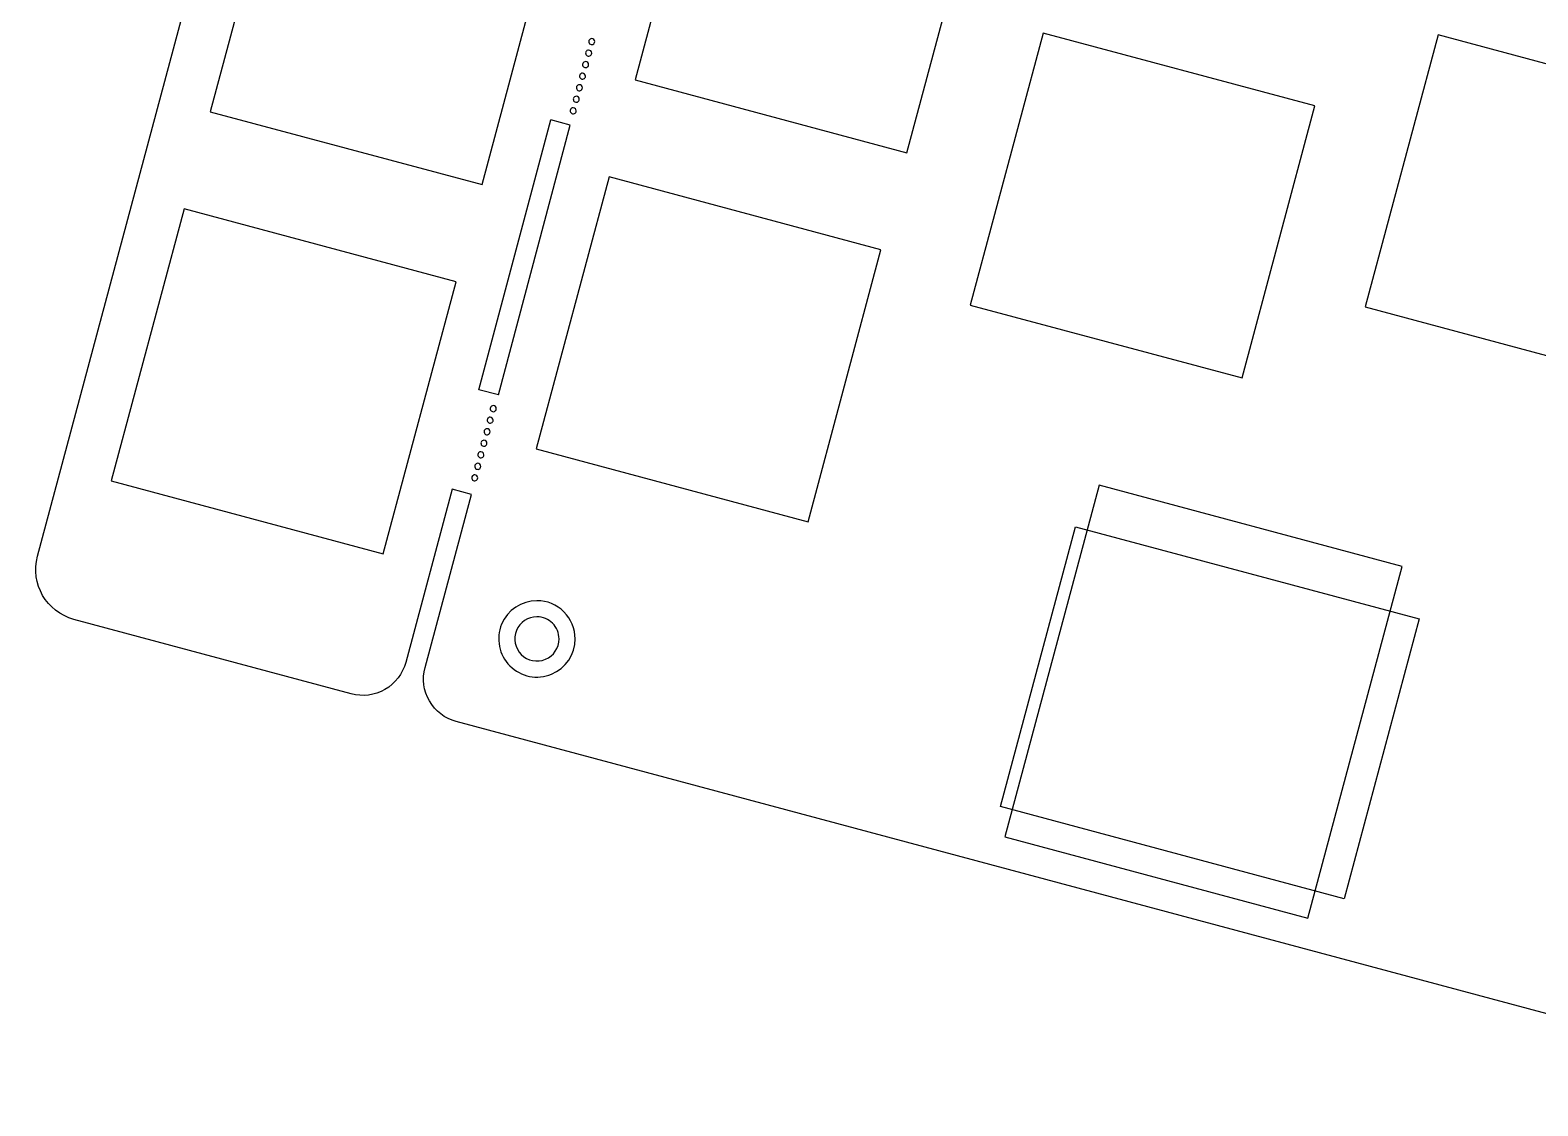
# Model space of a CAD drawing. Extents: x 0 to 291, y -112 to -1.
# Drawn here: x 0.1 to 75.1, y -93.2 to -39.7 of the extents above; entities that cross this region are included whole.
import ezdxf

# ---------------------------------------------------------------- set-up
doc = ezdxf.new("R2010")
doc.units = 0
doc.layers.get('0').update_dxf_attribs({"linetype": 'CONTINUOUS'})

msp = doc.modelspace()

# ---------------------------------------------------------------- linework, layer by layer
at = {"color": 7}
for points in [[(0.490885, -65.839981), (15.128317, -11.227587)], [(22.443291, -57.558216), (26.019513, -44.148251)], [(26.979627, -44.40551), (26.019513, -44.148251)], [(23.424535, -57.821142), (26.979626, -44.405516)], [(23.424535, -57.821142), (22.443291, -57.558216)], [(21.111124, -62.504886), (18.803522, -71.116709)], [(19.763428, -71.371386), (22.071248, -62.763965)], [(22.071078, -62.761694), (21.111707, -62.504636)], [(16.093675, -72.680124), (2.299484, -68.97502)], [(92.652642, -93.162538), (21.312561, -74.05473)]]:
    msp.add_lwpolyline(points, dxfattribs=at)
for points in [[(47.356502, -32.253938), (33.833565, -28.630477), (30.210104, -42.153414), (43.733041, -45.776875)], [(26.226289, -33.839032), (12.703352, -30.215571), (9.079892, -43.738508), (22.602829, -47.361969)], [(28.05668, -40.100938)], [(28.05668, -40.100938)], [(28.05668, -40.100938)], [(28.05668, -40.100938)], [(28.05668, -40.100938)], [(64.026735, -43.450003), (50.503798, -39.826542), (46.880338, -53.349479), (60.403275, -56.97294)], [(83.67338, -43.537928), (70.150443, -39.914467), (66.526982, -53.437404), (80.049919, -57.060865)], [(27.903007, -40.674455)], [(27.903007, -40.674455)], [(27.903007, -40.674455)], [(27.903007, -40.674455)], [(27.903007, -40.674455)], [(27.59566, -41.82149)], [(27.59566, -41.82149)], [(27.59566, -41.82149)], [(27.59566, -41.82149)], [(27.59566, -41.82149)], [(27.749334, -41.247973)], [(27.749334, -41.247973)], [(27.749334, -41.247973)], [(27.749334, -41.247973)], [(27.749334, -41.247973)], [(27.441986, -42.395007)], [(27.441986, -42.395007)], [(27.441986, -42.395007)], [(27.441986, -42.395007)], [(27.441986, -42.395007)], [(27.288313, -42.968525)], [(27.288313, -42.968525)], [(27.288313, -42.968525)], [(27.288313, -42.968525)], [(27.288313, -42.968525)], [(27.13464, -43.542042)], [(27.13464, -43.542042)], [(27.13464, -43.542042)], [(27.13464, -43.542042)], [(27.13464, -43.542042)], [(42.438946, -50.606496), (28.916009, -46.983036), (25.292548, -60.505973), (38.815485, -64.129433)], [(21.308743, -52.191591), (7.785806, -48.568131), (4.162346, -62.091068), (17.685283, -65.714528)], [(23.156689, -58.350905)], [(23.156689, -58.350906)], [(23.156689, -58.350906)], [(23.156689, -58.350906)], [(23.156689, -58.350906)], [(23.003016, -58.924422)], [(23.003016, -58.924423)], [(23.003016, -58.924423)], [(23.003016, -58.924423)], [(23.003016, -58.924423)], [(22.849342, -59.49794)], [(22.849342, -59.497941)], [(22.849342, -59.497941)], [(22.849342, -59.497941)], [(22.849342, -59.497941)], [(22.541995, -60.644974)], [(22.541995, -60.644975)], [(22.541995, -60.644975)], [(22.541995, -60.644975)], [(22.541995, -60.644975)], [(22.695669, -60.071457)], [(22.695669, -60.071458)], [(22.695669, -60.071458)], [(22.695669, -60.071458)], [(22.695669, -60.071458)], [(22.388321, -61.218492)], [(22.388321, -61.218493)], [(22.388321, -61.218493)], [(22.388321, -61.218493)], [(22.388321, -61.218493)], [(22.234649, -61.792009)], [(22.234649, -61.79201)], [(22.234649, -61.79201)], [(22.234649, -61.79201)], [(22.234649, -61.79201)], [(48.605722, -79.79313), (63.674138, -83.8307), (68.358755, -66.347474), (53.290338, -62.309904)], [(65.485368, -82.866637), (48.388511, -78.285548), (52.115499, -64.376241), (69.212355, -68.95733)], [(25.329762, -68.047212)], [(25.329762, -68.847211)]]:
    msp.add_lwpolyline(points, close=True, dxfattribs=at)
for points in [[(27.918099, -40.193535), (27.894881, -40.249586), (27.907715, -40.314104), (27.950614, -40.357003)], [(27.918099, -40.193535), (27.894882, -40.249586), (27.907715, -40.314104), (27.950615, -40.357003)], [(27.918099, -40.193535), (27.894882, -40.249586), (27.907715, -40.314104), (27.950615, -40.357003)], [(27.918099, -40.193535), (27.894882, -40.249586), (27.907715, -40.314104), (27.950615, -40.357003)], [(27.918099, -40.193535), (27.894882, -40.249586), (27.907715, -40.314104), (27.950615, -40.357003)], [(28.05668, -40.100938), (27.996011, -40.100938), (27.941316, -40.137485), (27.918099, -40.193535)], [(28.05668, -40.100938), (27.996011, -40.100938), (27.941316, -40.137484), (27.918099, -40.193535)], [(28.05668, -40.100938), (27.996011, -40.100938), (27.941316, -40.137485), (27.918099, -40.193535)], [(28.05668, -40.100938), (27.996011, -40.100938), (27.941316, -40.137485), (27.918099, -40.193535)], [(28.05668, -40.100938), (27.996011, -40.100938), (27.941316, -40.137485), (27.918099, -40.193535)], [(27.950614, -40.357003), (27.993514, -40.399903), (28.058032, -40.412736), (28.114083, -40.389519)], [(27.950615, -40.357003), (27.993514, -40.399903), (28.058032, -40.412736), (28.114082, -40.389519)], [(27.950615, -40.357003), (27.993514, -40.399903), (28.058032, -40.412736), (28.114082, -40.389519)], [(27.950615, -40.357003), (27.993514, -40.399903), (28.058032, -40.412736), (28.114082, -40.389519)], [(27.950615, -40.357003), (27.993514, -40.399903), (28.058032, -40.412736), (28.114082, -40.389519)], [(28.162746, -40.144872), (28.134615, -40.116742), (28.096462, -40.100938), (28.05668, -40.100938)], [(28.162746, -40.144872), (28.134616, -40.116741), (28.096463, -40.100938), (28.05668, -40.100938)], [(28.162746, -40.144872), (28.134615, -40.116742), (28.096462, -40.100938), (28.05668, -40.100938)], [(28.162746, -40.144872), (28.134615, -40.116742), (28.096462, -40.100938), (28.05668, -40.100938)], [(28.162746, -40.144872), (28.134615, -40.116742), (28.096462, -40.100938), (28.05668, -40.100938)], [(28.114082, -40.389519), (28.170133, -40.366302), (28.206679, -40.311607), (28.206679, -40.250938)], [(28.114082, -40.389519), (28.170133, -40.366302), (28.206679, -40.311607), (28.206679, -40.250938)], [(28.114082, -40.389519), (28.170133, -40.366302), (28.206679, -40.311607), (28.206679, -40.250938)], [(28.114082, -40.389519), (28.170133, -40.366302), (28.206679, -40.311607), (28.206679, -40.250938)], [(28.114083, -40.389519), (28.170134, -40.366302), (28.20668, -40.311607), (28.20668, -40.250938)], [(28.206679, -40.250938), (28.206679, -40.211155), (28.190876, -40.173002), (28.162746, -40.144872)], [(28.20668, -40.250938), (28.20668, -40.211155), (28.190876, -40.173002), (28.162746, -40.144872)], [(28.206679, -40.250938), (28.206679, -40.211155), (28.190876, -40.173002), (28.162746, -40.144872)], [(28.206679, -40.250938), (28.206679, -40.211155), (28.190876, -40.173002), (28.162746, -40.144872)], [(28.206679, -40.250938), (28.206679, -40.211155), (28.190876, -40.173002), (28.162746, -40.144872)], [(27.764426, -40.767052), (27.741209, -40.823103), (27.754043, -40.887621), (27.796942, -40.93052)], [(27.764426, -40.767052), (27.741209, -40.823103), (27.754042, -40.887621), (27.796942, -40.93052)], [(27.764426, -40.767052), (27.741209, -40.823103), (27.754043, -40.887621), (27.796942, -40.93052)], [(27.764426, -40.767052), (27.741209, -40.823103), (27.754043, -40.887621), (27.796942, -40.93052)], [(27.764426, -40.767052), (27.741209, -40.823103), (27.754043, -40.887621), (27.796942, -40.93052)], [(27.903007, -40.674455), (27.842338, -40.674455), (27.787643, -40.711002), (27.764426, -40.767052)], [(27.903007, -40.674455), (27.842338, -40.674455), (27.787643, -40.711001), (27.764426, -40.767052)], [(27.903007, -40.674455), (27.842338, -40.674455), (27.787643, -40.711002), (27.764426, -40.767052)], [(27.903007, -40.674455), (27.842338, -40.674455), (27.787643, -40.711002), (27.764426, -40.767052)], [(27.903007, -40.674455), (27.842338, -40.674455), (27.787643, -40.711002), (27.764426, -40.767052)], [(27.796942, -40.93052), (27.839841, -40.97342), (27.904359, -40.986253), (27.96041, -40.963036)], [(27.796942, -40.93052), (27.839841, -40.97342), (27.904359, -40.986253), (27.96041, -40.963036)], [(27.796942, -40.93052), (27.839841, -40.97342), (27.904359, -40.986253), (27.96041, -40.963036)], [(27.796942, -40.93052), (27.839841, -40.97342), (27.904359, -40.986253), (27.96041, -40.963036)], [(27.796942, -40.93052), (27.839841, -40.97342), (27.904359, -40.986253), (27.96041, -40.963036)], [(28.009073, -40.718389), (27.980943, -40.690259), (27.94279, -40.674455), (27.903007, -40.674455)], [(28.009073, -40.718389), (27.980943, -40.690258), (27.94279, -40.674455), (27.903007, -40.674455)], [(28.009073, -40.718389), (27.980943, -40.690259), (27.94279, -40.674455), (27.903007, -40.674455)], [(28.009073, -40.718389), (27.980943, -40.690259), (27.94279, -40.674455), (27.903007, -40.674455)], [(28.009073, -40.718389), (27.980943, -40.690259), (27.94279, -40.674455), (27.903007, -40.674455)], [(27.96041, -40.963036), (28.016461, -40.939819), (28.053007, -40.885124), (28.053007, -40.824455)], [(27.96041, -40.963036), (28.016461, -40.939819), (28.053007, -40.885124), (28.053007, -40.824455)], [(27.96041, -40.963036), (28.016461, -40.939819), (28.053007, -40.885124), (28.053007, -40.824455)], [(27.96041, -40.963036), (28.016461, -40.939819), (28.053007, -40.885124), (28.053007, -40.824455)], [(27.96041, -40.963036), (28.016461, -40.939819), (28.053007, -40.885124), (28.053007, -40.824455)], [(28.053007, -40.824455), (28.053007, -40.784672), (28.037203, -40.746519), (28.009073, -40.718389)], [(28.053007, -40.824455), (28.053007, -40.784672), (28.037204, -40.746519), (28.009073, -40.718389)], [(28.053007, -40.824455), (28.053007, -40.784672), (28.037203, -40.746519), (28.009073, -40.718389)], [(28.053007, -40.824455), (28.053007, -40.784672), (28.037203, -40.746519), (28.009073, -40.718389)], [(28.053007, -40.824455), (28.053007, -40.784672), (28.037203, -40.746519), (28.009073, -40.718389)], [(27.457078, -41.914087), (27.433861, -41.970138), (27.446695, -42.034656), (27.489594, -42.077555)], [(27.457079, -41.914087), (27.433862, -41.970138), (27.446695, -42.034656), (27.489595, -42.077555)], [(27.457079, -41.914087), (27.433862, -41.970138), (27.446695, -42.034656), (27.489595, -42.077555)], [(27.457079, -41.914087), (27.433862, -41.970138), (27.446695, -42.034656), (27.489595, -42.077555)], [(27.457079, -41.914087), (27.433862, -41.970138), (27.446695, -42.034656), (27.489595, -42.077555)], [(27.59566, -41.82149), (27.534991, -41.82149), (27.480295, -41.858036), (27.457078, -41.914087)], [(27.59566, -41.82149), (27.534991, -41.82149), (27.480296, -41.858036), (27.457079, -41.914087)], [(27.59566, -41.82149), (27.534991, -41.82149), (27.480296, -41.858036), (27.457079, -41.914087)], [(27.59566, -41.82149), (27.534991, -41.82149), (27.480296, -41.858036), (27.457079, -41.914087)], [(27.59566, -41.82149), (27.534991, -41.82149), (27.480296, -41.858036), (27.457079, -41.914087)], [(27.610752, -41.34057), (27.587535, -41.396621), (27.600368, -41.461139), (27.643268, -41.504038)], [(27.610753, -41.34057), (27.587536, -41.396621), (27.600369, -41.461139), (27.643268, -41.504038)], [(27.610753, -41.34057), (27.587536, -41.396621), (27.600369, -41.461139), (27.643268, -41.504038)], [(27.610753, -41.34057), (27.587536, -41.396621), (27.600369, -41.461139), (27.643268, -41.504038)], [(27.610753, -41.34057), (27.587536, -41.396621), (27.600369, -41.461139), (27.643268, -41.504038)], [(27.701726, -41.865424), (27.673595, -41.837294), (27.635442, -41.82149), (27.59566, -41.82149)], [(27.701726, -41.865424), (27.673595, -41.837293), (27.635442, -41.82149), (27.59566, -41.82149)], [(27.701726, -41.865424), (27.673595, -41.837294), (27.635442, -41.82149), (27.59566, -41.82149)], [(27.701726, -41.865424), (27.673595, -41.837294), (27.635442, -41.82149), (27.59566, -41.82149)], [(27.701726, -41.865424), (27.673595, -41.837294), (27.635442, -41.82149), (27.59566, -41.82149)], [(27.749334, -41.247973), (27.688665, -41.247973), (27.633969, -41.284519), (27.610752, -41.34057)], [(27.749334, -41.247973), (27.688665, -41.247973), (27.63397, -41.284519), (27.610753, -41.34057)], [(27.749334, -41.247973), (27.688665, -41.247973), (27.63397, -41.284519), (27.610753, -41.34057)], [(27.749334, -41.247973), (27.688665, -41.247973), (27.63397, -41.284519), (27.610753, -41.34057)], [(27.749334, -41.247973), (27.688665, -41.247973), (27.63397, -41.284519), (27.610753, -41.34057)], [(27.643268, -41.504038), (27.686168, -41.546938), (27.750685, -41.559771), (27.806736, -41.536554)], [(27.643268, -41.504038), (27.686168, -41.546938), (27.750685, -41.559771), (27.806736, -41.536554)], [(27.643268, -41.504038), (27.686168, -41.546938), (27.750685, -41.559771), (27.806736, -41.536554)], [(27.643268, -41.504038), (27.686168, -41.546938), (27.750685, -41.559771), (27.806736, -41.536554)], [(27.643268, -41.504038), (27.686168, -41.546938), (27.750685, -41.559771), (27.806736, -41.536554)], [(27.653062, -42.110071), (27.709113, -42.086854), (27.745659, -42.032159), (27.745659, -41.97149)], [(27.653062, -42.110071), (27.709113, -42.086854), (27.74566, -42.032159), (27.74566, -41.97149)], [(27.653062, -42.110071), (27.709113, -42.086854), (27.745659, -42.032159), (27.745659, -41.97149)], [(27.653062, -42.110071), (27.709113, -42.086854), (27.745659, -42.032159), (27.745659, -41.97149)], [(27.653062, -42.110071), (27.709113, -42.086854), (27.745659, -42.032159), (27.745659, -41.97149)], [(27.745659, -41.97149), (27.745659, -41.931707), (27.729856, -41.893554), (27.701726, -41.865424)], [(27.74566, -41.97149), (27.74566, -41.931707), (27.729856, -41.893554), (27.701726, -41.865424)], [(27.745659, -41.97149), (27.745659, -41.931707), (27.729856, -41.893554), (27.701726, -41.865424)], [(27.745659, -41.97149), (27.745659, -41.931707), (27.729856, -41.893554), (27.701726, -41.865424)], [(27.745659, -41.97149), (27.745659, -41.931707), (27.729856, -41.893554), (27.701726, -41.865424)], [(27.855399, -41.291907), (27.827269, -41.263777), (27.789116, -41.247973), (27.749334, -41.247973)], [(27.8554, -41.291907), (27.827269, -41.263776), (27.789116, -41.247973), (27.749334, -41.247973)], [(27.855399, -41.291907), (27.827269, -41.263777), (27.789116, -41.247973), (27.749334, -41.247973)], [(27.855399, -41.291907), (27.827269, -41.263777), (27.789116, -41.247973), (27.749334, -41.247973)], [(27.855399, -41.291907), (27.827269, -41.263777), (27.789116, -41.247973), (27.749334, -41.247973)], [(27.806736, -41.536554), (27.862787, -41.513337), (27.899333, -41.458642), (27.899333, -41.397973)], [(27.806736, -41.536554), (27.862787, -41.513337), (27.899333, -41.458642), (27.899333, -41.397973)], [(27.806736, -41.536554), (27.862787, -41.513337), (27.899333, -41.458642), (27.899333, -41.397973)], [(27.806736, -41.536554), (27.862787, -41.513337), (27.899333, -41.458642), (27.899333, -41.397973)], [(27.806736, -41.536554), (27.862787, -41.513337), (27.899333, -41.458642), (27.899333, -41.397973)], [(27.899333, -41.397973), (27.899333, -41.35819), (27.88353, -41.320037), (27.855399, -41.291907)], [(27.899333, -41.397973), (27.899333, -41.35819), (27.88353, -41.320037), (27.855399, -41.291907)], [(27.899333, -41.397973), (27.899333, -41.35819), (27.88353, -41.320037), (27.855399, -41.291907)], [(27.899333, -41.397973), (27.899333, -41.35819), (27.88353, -41.320037), (27.855399, -41.291907)], [(27.899333, -41.397973), (27.899333, -41.35819), (27.88353, -41.320037), (27.8554, -41.291907)], [(27.303405, -42.487604), (27.280188, -42.543655), (27.293021, -42.608173), (27.335921, -42.651072)], [(27.303405, -42.487604), (27.280188, -42.543655), (27.293021, -42.608173), (27.33592, -42.651072)], [(27.303405, -42.487604), (27.280188, -42.543655), (27.293021, -42.608173), (27.335921, -42.651072)], [(27.303405, -42.487604), (27.280188, -42.543655), (27.293021, -42.608173), (27.335921, -42.651072)], [(27.303405, -42.487604), (27.280188, -42.543655), (27.293021, -42.608173), (27.335921, -42.651072)], [(27.441986, -42.395007), (27.381317, -42.395007), (27.326622, -42.431553), (27.303405, -42.487604)], [(27.441986, -42.395007), (27.381317, -42.395007), (27.326622, -42.431553), (27.303405, -42.487604)], [(27.441986, -42.395007), (27.381317, -42.395007), (27.326622, -42.431553), (27.303405, -42.487604)], [(27.441986, -42.395007), (27.381317, -42.395007), (27.326622, -42.431553), (27.303405, -42.487604)], [(27.441986, -42.395007), (27.381317, -42.395007), (27.326622, -42.431553), (27.303405, -42.487604)], [(27.33592, -42.651072), (27.37882, -42.693972), (27.443338, -42.706805), (27.499389, -42.683588)], [(27.335921, -42.651072), (27.37882, -42.693972), (27.443338, -42.706805), (27.499389, -42.683588)], [(27.335921, -42.651072), (27.37882, -42.693972), (27.443338, -42.706805), (27.499389, -42.683588)], [(27.335921, -42.651072), (27.37882, -42.693972), (27.443338, -42.706805), (27.499389, -42.683588)], [(27.335921, -42.651072), (27.37882, -42.693972), (27.443338, -42.706805), (27.499389, -42.683588)], [(27.548052, -42.438941), (27.519921, -42.410811), (27.481769, -42.395007), (27.441986, -42.395007)], [(27.548052, -42.438941), (27.519922, -42.41081), (27.481769, -42.395007), (27.441986, -42.395007)], [(27.548052, -42.438941), (27.519921, -42.410811), (27.481769, -42.395007), (27.441986, -42.395007)], [(27.548052, -42.438941), (27.519921, -42.410811), (27.481769, -42.395007), (27.441986, -42.395007)], [(27.548052, -42.438941), (27.519921, -42.410811), (27.481769, -42.395007), (27.441986, -42.395007)], [(27.489594, -42.077555), (27.532494, -42.120455), (27.597011, -42.133288), (27.653062, -42.110071)], [(27.489595, -42.077555), (27.532494, -42.120455), (27.597011, -42.133288), (27.653062, -42.110071)], [(27.489595, -42.077555), (27.532494, -42.120455), (27.597011, -42.133288), (27.653062, -42.110071)], [(27.489595, -42.077555), (27.532494, -42.120455), (27.597011, -42.133288), (27.653062, -42.110071)], [(27.489595, -42.077555), (27.532494, -42.120455), (27.597011, -42.133288), (27.653062, -42.110071)], [(27.499389, -42.683588), (27.555439, -42.660371), (27.591986, -42.605676), (27.591986, -42.545007)], [(27.499389, -42.683588), (27.55544, -42.660371), (27.591986, -42.605676), (27.591986, -42.545007)], [(27.499389, -42.683588), (27.555439, -42.660371), (27.591986, -42.605676), (27.591986, -42.545007)], [(27.499389, -42.683588), (27.555439, -42.660371), (27.591986, -42.605676), (27.591986, -42.545007)], [(27.499389, -42.683588), (27.555439, -42.660371), (27.591986, -42.605676), (27.591986, -42.545007)], [(27.591986, -42.545007), (27.591986, -42.505224), (27.576182, -42.467071), (27.548052, -42.438941)], [(27.591986, -42.545007), (27.591986, -42.505224), (27.576183, -42.467071), (27.548052, -42.438941)], [(27.591986, -42.545007), (27.591986, -42.505224), (27.576182, -42.467071), (27.548052, -42.438941)], [(27.591986, -42.545007), (27.591986, -42.505224), (27.576182, -42.467071), (27.548052, -42.438941)], [(27.591986, -42.545007), (27.591986, -42.505224), (27.576182, -42.467071), (27.548052, -42.438941)], [(27.149731, -43.061122), (27.126514, -43.117173), (27.139348, -43.181691), (27.182247, -43.22459)], [(27.149731, -43.061122), (27.126514, -43.117173), (27.139347, -43.181691), (27.182247, -43.22459)], [(27.149731, -43.061122), (27.126514, -43.117173), (27.139348, -43.181691), (27.182247, -43.22459)], [(27.149731, -43.061122), (27.126514, -43.117173), (27.139348, -43.181691), (27.182247, -43.22459)], [(27.149731, -43.061122), (27.126514, -43.117173), (27.139348, -43.181691), (27.182247, -43.22459)], [(27.288313, -42.968525), (27.227644, -42.968525), (27.172948, -43.005071), (27.149731, -43.061122)], [(27.288313, -42.968525), (27.227643, -42.968525), (27.172948, -43.005071), (27.149731, -43.061122)], [(27.288313, -42.968525), (27.227644, -42.968525), (27.172948, -43.005071), (27.149731, -43.061122)], [(27.288313, -42.968525), (27.227644, -42.968525), (27.172948, -43.005071), (27.149731, -43.061122)], [(27.288313, -42.968525), (27.227644, -42.968525), (27.172948, -43.005071), (27.149731, -43.061122)], [(27.182247, -43.22459), (27.225147, -43.267489), (27.289664, -43.280323), (27.345715, -43.257106)], [(27.182247, -43.22459), (27.225146, -43.26749), (27.289664, -43.280323), (27.345715, -43.257106)], [(27.182247, -43.22459), (27.225147, -43.267489), (27.289664, -43.280323), (27.345715, -43.257106)], [(27.182247, -43.22459), (27.225147, -43.267489), (27.289664, -43.280323), (27.345715, -43.257106)], [(27.182247, -43.22459), (27.225147, -43.267489), (27.289664, -43.280323), (27.345715, -43.257106)], [(27.394378, -43.012459), (27.366248, -42.984329), (27.328095, -42.968525), (27.288313, -42.968525)], [(27.394378, -43.012459), (27.366248, -42.984328), (27.328095, -42.968525), (27.288313, -42.968525)], [(27.394378, -43.012459), (27.366248, -42.984329), (27.328095, -42.968525), (27.288313, -42.968525)], [(27.394378, -43.012459), (27.366248, -42.984329), (27.328095, -42.968525), (27.288313, -42.968525)], [(27.394378, -43.012459), (27.366248, -42.984329), (27.328095, -42.968525), (27.288313, -42.968525)], [(27.345715, -43.257106), (27.401766, -43.233889), (27.438312, -43.179194), (27.438312, -43.118525)], [(27.345715, -43.257106), (27.401766, -43.233889), (27.438312, -43.179194), (27.438312, -43.118525)], [(27.345715, -43.257106), (27.401766, -43.233889), (27.438312, -43.179194), (27.438312, -43.118525)], [(27.345715, -43.257106), (27.401766, -43.233889), (27.438312, -43.179194), (27.438312, -43.118525)], [(27.345715, -43.257106), (27.401766, -43.233889), (27.438312, -43.179194), (27.438312, -43.118525)], [(27.438312, -43.118525), (27.438312, -43.078742), (27.422508, -43.040589), (27.394378, -43.012459)], [(27.438312, -43.118525), (27.438312, -43.078742), (27.422509, -43.040589), (27.394378, -43.012459)], [(27.438312, -43.118525), (27.438312, -43.078742), (27.422508, -43.040589), (27.394378, -43.012459)], [(27.438312, -43.118525), (27.438312, -43.078742), (27.422508, -43.040589), (27.394378, -43.012459)], [(27.438312, -43.118525), (27.438312, -43.078742), (27.422508, -43.040589), (27.394378, -43.012459)], [(26.996058, -43.634639), (26.972841, -43.69069), (26.985674, -43.755208), (27.028574, -43.798107)], [(26.996059, -43.634639), (26.972842, -43.69069), (26.985675, -43.755208), (27.028574, -43.798107)], [(26.996059, -43.634639), (26.972842, -43.69069), (26.985675, -43.755208), (27.028574, -43.798107)], [(26.996059, -43.634639), (26.972842, -43.69069), (26.985675, -43.755208), (27.028574, -43.798107)], [(26.996059, -43.634639), (26.972842, -43.69069), (26.985675, -43.755208), (27.028574, -43.798107)], [(27.13464, -43.542042), (27.073971, -43.542042), (27.019275, -43.578588), (26.996058, -43.634639)], [(27.13464, -43.542042), (27.073971, -43.542042), (27.019276, -43.578588), (26.996059, -43.634639)], [(27.13464, -43.542042), (27.073971, -43.542042), (27.019276, -43.578588), (26.996059, -43.634639)], [(27.13464, -43.542042), (27.073971, -43.542042), (27.019276, -43.578588), (26.996059, -43.634639)], [(27.13464, -43.542042), (27.073971, -43.542042), (27.019276, -43.578588), (26.996059, -43.634639)], [(27.028574, -43.798107), (27.071474, -43.841006), (27.135991, -43.85384), (27.192042, -43.830623)], [(27.028574, -43.798107), (27.071474, -43.841007), (27.135991, -43.85384), (27.192042, -43.830623)], [(27.028574, -43.798107), (27.071474, -43.841006), (27.135991, -43.85384), (27.192042, -43.830623)], [(27.028574, -43.798107), (27.071474, -43.841006), (27.135991, -43.85384), (27.192042, -43.830623)], [(27.028574, -43.798107), (27.071474, -43.841006), (27.135991, -43.85384), (27.192042, -43.830623)], [(27.240705, -43.585976), (27.212575, -43.557846), (27.174422, -43.542042), (27.13464, -43.542042)], [(27.240706, -43.585976), (27.212575, -43.557845), (27.174422, -43.542042), (27.13464, -43.542042)], [(27.240705, -43.585976), (27.212575, -43.557846), (27.174422, -43.542042), (27.13464, -43.542042)], [(27.240705, -43.585976), (27.212575, -43.557846), (27.174422, -43.542042), (27.13464, -43.542042)], [(27.240705, -43.585976), (27.212575, -43.557846), (27.174422, -43.542042), (27.13464, -43.542042)], [(27.192042, -43.830623), (27.248093, -43.807406), (27.284639, -43.752711), (27.284639, -43.692042)], [(27.192042, -43.830623), (27.248093, -43.807406), (27.28464, -43.752711), (27.28464, -43.692042)], [(27.192042, -43.830623), (27.248093, -43.807406), (27.284639, -43.752711), (27.284639, -43.692042)], [(27.192042, -43.830623), (27.248093, -43.807406), (27.284639, -43.752711), (27.284639, -43.692042)], [(27.192042, -43.830623), (27.248093, -43.807406), (27.284639, -43.752711), (27.284639, -43.692042)], [(27.284639, -43.692042), (27.284639, -43.652259), (27.268836, -43.614106), (27.240705, -43.585976)], [(27.284639, -43.692042), (27.284639, -43.652259), (27.268836, -43.614106), (27.240705, -43.585976)], [(27.284639, -43.692042), (27.284639, -43.652259), (27.268836, -43.614106), (27.240705, -43.585976)], [(27.284639, -43.692042), (27.284639, -43.652259), (27.268836, -43.614106), (27.240705, -43.585976)], [(27.28464, -43.692042), (27.28464, -43.652259), (27.268836, -43.614106), (27.240706, -43.585976)], [(23.018107, -58.443503), (22.99489, -58.499554), (23.007723, -58.564071), (23.050623, -58.606971)], [(23.018108, -58.443503), (22.994891, -58.499554), (23.007724, -58.564071), (23.050623, -58.606971)], [(23.018108, -58.443503), (22.994891, -58.499554), (23.007724, -58.564071), (23.050623, -58.606971)], [(23.018108, -58.443503), (22.994891, -58.499554), (23.007724, -58.564071), (23.050623, -58.606971)], [(23.018108, -58.443503), (22.994891, -58.499554), (23.007724, -58.564071), (23.050623, -58.606971)], [(23.156689, -58.350905), (23.09602, -58.350905), (23.041324, -58.387452), (23.018107, -58.443503)], [(23.156689, -58.350906), (23.09602, -58.350906), (23.041325, -58.387452), (23.018108, -58.443503)], [(23.156689, -58.350906), (23.09602, -58.350906), (23.041325, -58.387452), (23.018108, -58.443503)], [(23.156689, -58.350906), (23.09602, -58.350906), (23.041325, -58.387452), (23.018108, -58.443503)], [(23.156689, -58.350906), (23.09602, -58.350906), (23.041325, -58.387452), (23.018108, -58.443503)], [(23.262755, -58.394839), (23.234624, -58.366709), (23.196471, -58.350905), (23.156689, -58.350905)], [(23.262754, -58.39484), (23.234624, -58.366709), (23.196471, -58.350906), (23.156689, -58.350906)], [(23.262754, -58.39484), (23.234624, -58.366709), (23.196471, -58.350906), (23.156689, -58.350906)], [(23.262754, -58.39484), (23.234624, -58.366709), (23.196471, -58.350906), (23.156689, -58.350906)], [(23.262754, -58.39484), (23.234624, -58.366709), (23.196471, -58.350906), (23.156689, -58.350906)], [(23.306688, -58.500905), (23.306688, -58.461123), (23.290885, -58.42297), (23.262754, -58.39484)], [(23.306688, -58.500905), (23.306688, -58.461123), (23.290885, -58.42297), (23.262754, -58.39484)], [(23.306688, -58.500905), (23.306688, -58.461123), (23.290885, -58.42297), (23.262754, -58.39484)], [(23.306688, -58.500905), (23.306688, -58.461123), (23.290885, -58.42297), (23.262754, -58.39484)], [(23.306689, -58.500905), (23.306689, -58.461123), (23.290885, -58.42297), (23.262755, -58.394839)], [(22.864434, -59.01702), (22.841217, -59.073071), (22.854051, -59.137588), (22.89695, -59.180488)], [(22.864435, -59.01702), (22.841218, -59.073071), (22.854051, -59.137588), (22.896951, -59.180488)], [(22.864435, -59.01702), (22.841218, -59.073071), (22.854051, -59.137588), (22.896951, -59.180488)], [(22.864435, -59.01702), (22.841218, -59.073071), (22.854051, -59.137588), (22.896951, -59.180488)], [(22.864435, -59.01702), (22.841218, -59.073071), (22.854051, -59.137588), (22.896951, -59.180488)], [(23.003016, -58.924422), (22.942347, -58.924422), (22.887652, -58.960969), (22.864434, -59.01702)], [(23.003016, -58.924423), (22.942347, -58.924423), (22.887652, -58.960969), (22.864435, -59.01702)], [(23.003016, -58.924423), (22.942347, -58.924423), (22.887652, -58.960969), (22.864435, -59.01702)], [(23.003016, -58.924423), (22.942347, -58.924423), (22.887652, -58.960969), (22.864435, -59.01702)], [(23.003016, -58.924423), (22.942347, -58.924423), (22.887652, -58.960969), (22.864435, -59.01702)], [(22.89695, -59.180488), (22.93985, -59.223388), (23.004368, -59.236221), (23.060419, -59.213004)], [(22.896951, -59.180488), (22.93985, -59.223387), (23.004368, -59.23622), (23.060418, -59.213003)], [(22.896951, -59.180488), (22.93985, -59.223387), (23.004368, -59.23622), (23.060418, -59.213003)], [(22.896951, -59.180488), (22.93985, -59.223387), (23.004368, -59.23622), (23.060418, -59.213003)], [(22.896951, -59.180488), (22.93985, -59.223387), (23.004368, -59.23622), (23.060418, -59.213003)], [(23.109082, -58.968356), (23.080952, -58.940226), (23.042799, -58.924422), (23.003016, -58.924422)], [(23.109082, -58.968357), (23.080951, -58.940226), (23.042798, -58.924423), (23.003016, -58.924423)], [(23.109082, -58.968357), (23.080951, -58.940226), (23.042798, -58.924423), (23.003016, -58.924423)], [(23.109082, -58.968357), (23.080951, -58.940226), (23.042798, -58.924423), (23.003016, -58.924423)], [(23.109082, -58.968357), (23.080951, -58.940226), (23.042798, -58.924423), (23.003016, -58.924423)], [(23.050623, -58.606971), (23.093523, -58.64987), (23.15804, -58.662703), (23.214091, -58.639486)], [(23.050623, -58.606971), (23.093523, -58.649871), (23.15804, -58.662704), (23.214091, -58.639487)], [(23.050623, -58.606971), (23.093523, -58.64987), (23.15804, -58.662703), (23.214091, -58.639486)], [(23.050623, -58.606971), (23.093523, -58.64987), (23.15804, -58.662703), (23.214091, -58.639486)], [(23.050623, -58.606971), (23.093523, -58.64987), (23.15804, -58.662703), (23.214091, -58.639486)], [(23.060418, -59.213003), (23.116469, -59.189786), (23.153015, -59.135091), (23.153015, -59.074422)], [(23.060418, -59.213003), (23.116469, -59.189786), (23.153015, -59.135091), (23.153015, -59.074422)], [(23.060418, -59.213003), (23.116469, -59.189786), (23.153015, -59.135091), (23.153015, -59.074422)], [(23.060418, -59.213003), (23.116469, -59.189786), (23.153015, -59.135091), (23.153015, -59.074422)], [(23.060419, -59.213004), (23.11647, -59.189787), (23.153016, -59.135091), (23.153016, -59.074422)], [(23.153016, -59.074422), (23.153016, -59.03464), (23.137212, -58.996487), (23.109082, -58.968356)], [(23.153015, -59.074422), (23.153015, -59.03464), (23.137212, -58.996487), (23.109082, -58.968357)], [(23.153015, -59.074422), (23.153015, -59.03464), (23.137212, -58.996487), (23.109082, -58.968357)], [(23.153015, -59.074422), (23.153015, -59.03464), (23.137212, -58.996487), (23.109082, -58.968357)], [(23.153015, -59.074422), (23.153015, -59.03464), (23.137212, -58.996487), (23.109082, -58.968357)], [(23.214091, -58.639486), (23.270142, -58.616269), (23.306688, -58.561574), (23.306688, -58.500905)], [(23.214091, -58.639487), (23.270142, -58.61627), (23.306689, -58.561574), (23.306689, -58.500905)], [(23.214091, -58.639486), (23.270142, -58.616269), (23.306688, -58.561574), (23.306688, -58.500905)], [(23.214091, -58.639486), (23.270142, -58.616269), (23.306688, -58.561574), (23.306688, -58.500905)], [(23.214091, -58.639486), (23.270142, -58.616269), (23.306688, -58.561574), (23.306688, -58.500905)], [(22.710761, -59.590538), (22.687544, -59.646589), (22.700377, -59.711106), (22.743277, -59.754006)], [(22.710761, -59.590538), (22.687544, -59.646589), (22.700377, -59.711106), (22.743277, -59.754006)], [(22.710761, -59.590538), (22.687544, -59.646589), (22.700377, -59.711106), (22.743277, -59.754006)], [(22.710761, -59.590538), (22.687544, -59.646589), (22.700377, -59.711106), (22.743277, -59.754006)], [(22.710761, -59.590538), (22.687544, -59.646589), (22.700377, -59.711106), (22.743277, -59.754006)], [(22.849342, -59.49794), (22.788673, -59.49794), (22.733978, -59.534487), (22.710761, -59.590538)], [(22.849342, -59.497941), (22.788673, -59.497941), (22.733978, -59.534487), (22.710761, -59.590538)], [(22.849342, -59.497941), (22.788673, -59.497941), (22.733978, -59.534487), (22.710761, -59.590538)], [(22.849342, -59.497941), (22.788673, -59.497941), (22.733978, -59.534487), (22.710761, -59.590538)], [(22.849342, -59.497941), (22.788673, -59.497941), (22.733978, -59.534487), (22.710761, -59.590538)], [(22.743277, -59.754006), (22.786176, -59.796905), (22.850694, -59.809738), (22.906745, -59.786521)], [(22.743277, -59.754006), (22.786176, -59.796906), (22.850694, -59.809739), (22.906745, -59.786522)], [(22.743277, -59.754006), (22.786176, -59.796905), (22.850694, -59.809738), (22.906745, -59.786521)], [(22.743277, -59.754006), (22.786176, -59.796905), (22.850694, -59.809738), (22.906745, -59.786521)], [(22.743277, -59.754006), (22.786176, -59.796905), (22.850694, -59.809738), (22.906745, -59.786521)], [(22.955408, -59.541874), (22.927278, -59.513744), (22.889125, -59.49794), (22.849342, -59.49794)], [(22.955408, -59.541875), (22.927278, -59.513744), (22.889125, -59.497941), (22.849342, -59.497941)], [(22.955408, -59.541875), (22.927278, -59.513744), (22.889125, -59.497941), (22.849342, -59.497941)], [(22.955408, -59.541875), (22.927278, -59.513744), (22.889125, -59.497941), (22.849342, -59.497941)], [(22.955408, -59.541875), (22.927278, -59.513744), (22.889125, -59.497941), (22.849342, -59.497941)], [(22.906745, -59.786521), (22.962796, -59.763304), (22.999342, -59.708609), (22.999342, -59.64794)], [(22.906745, -59.786522), (22.962796, -59.763305), (22.999342, -59.708609), (22.999342, -59.64794)], [(22.906745, -59.786521), (22.962796, -59.763304), (22.999342, -59.708609), (22.999342, -59.64794)], [(22.906745, -59.786521), (22.962796, -59.763304), (22.999342, -59.708609), (22.999342, -59.64794)], [(22.906745, -59.786521), (22.962796, -59.763304), (22.999342, -59.708609), (22.999342, -59.64794)], [(22.999342, -59.64794), (22.999342, -59.608158), (22.983539, -59.570005), (22.955408, -59.541874)], [(22.999342, -59.64794), (22.999342, -59.608158), (22.983538, -59.570005), (22.955408, -59.541875)], [(22.999342, -59.64794), (22.999342, -59.608158), (22.983538, -59.570005), (22.955408, -59.541875)], [(22.999342, -59.64794), (22.999342, -59.608158), (22.983538, -59.570005), (22.955408, -59.541875)], [(22.999342, -59.64794), (22.999342, -59.608158), (22.983538, -59.570005), (22.955408, -59.541875)], [(22.403413, -60.737572), (22.380196, -60.793623), (22.39303, -60.85814), (22.435929, -60.90104)], [(22.403414, -60.737572), (22.380197, -60.793623), (22.39303, -60.85814), (22.43593, -60.90104)], [(22.403414, -60.737572), (22.380197, -60.793623), (22.39303, -60.85814), (22.43593, -60.90104)], [(22.403414, -60.737572), (22.380197, -60.793623), (22.39303, -60.85814), (22.43593, -60.90104)], [(22.403414, -60.737572), (22.380197, -60.793623), (22.39303, -60.85814), (22.43593, -60.90104)], [(22.541995, -60.644974), (22.481326, -60.644974), (22.42663, -60.681521), (22.403413, -60.737572)], [(22.541995, -60.644975), (22.481326, -60.644975), (22.426631, -60.681521), (22.403414, -60.737572)], [(22.541995, -60.644975), (22.481326, -60.644975), (22.426631, -60.681521), (22.403414, -60.737572)], [(22.541995, -60.644975), (22.481326, -60.644975), (22.426631, -60.681521), (22.403414, -60.737572)], [(22.541995, -60.644975), (22.481326, -60.644975), (22.426631, -60.681521), (22.403414, -60.737572)], [(22.557088, -60.164055), (22.53387, -60.220106), (22.546704, -60.284623), (22.589603, -60.327523)], [(22.557087, -60.164055), (22.53387, -60.220106), (22.546703, -60.284623), (22.589603, -60.327523)], [(22.557088, -60.164055), (22.53387, -60.220106), (22.546704, -60.284623), (22.589603, -60.327523)], [(22.557088, -60.164055), (22.53387, -60.220106), (22.546704, -60.284623), (22.589603, -60.327523)], [(22.557088, -60.164055), (22.53387, -60.220106), (22.546704, -60.284623), (22.589603, -60.327523)], [(22.648061, -60.688908), (22.61993, -60.660778), (22.581777, -60.644974), (22.541995, -60.644974)], [(22.64806, -60.688909), (22.61993, -60.660778), (22.581777, -60.644975), (22.541995, -60.644975)], [(22.64806, -60.688909), (22.61993, -60.660778), (22.581777, -60.644975), (22.541995, -60.644975)], [(22.64806, -60.688909), (22.61993, -60.660778), (22.581777, -60.644975), (22.541995, -60.644975)], [(22.64806, -60.688909), (22.61993, -60.660778), (22.581777, -60.644975), (22.541995, -60.644975)], [(22.695669, -60.071457), (22.634999, -60.071457), (22.580304, -60.108004), (22.557087, -60.164055)], [(22.695669, -60.071458), (22.635, -60.071458), (22.580305, -60.108004), (22.557088, -60.164055)], [(22.695669, -60.071458), (22.635, -60.071458), (22.580305, -60.108004), (22.557088, -60.164055)], [(22.695669, -60.071458), (22.635, -60.071458), (22.580305, -60.108004), (22.557088, -60.164055)], [(22.695669, -60.071458), (22.635, -60.071458), (22.580305, -60.108004), (22.557088, -60.164055)], [(22.589603, -60.327523), (22.632503, -60.370422), (22.69702, -60.383255), (22.753071, -60.360038)], [(22.589603, -60.327523), (22.632503, -60.370423), (22.69702, -60.383256), (22.753071, -60.360039)], [(22.589603, -60.327523), (22.632503, -60.370422), (22.69702, -60.383255), (22.753071, -60.360038)], [(22.589603, -60.327523), (22.632503, -60.370422), (22.69702, -60.383255), (22.753071, -60.360038)], [(22.589603, -60.327523), (22.632503, -60.370422), (22.69702, -60.383255), (22.753071, -60.360038)], [(22.691994, -60.794974), (22.691994, -60.755192), (22.676191, -60.717039), (22.64806, -60.688909)], [(22.691994, -60.794974), (22.691994, -60.755192), (22.676191, -60.717039), (22.64806, -60.688909)], [(22.691994, -60.794974), (22.691994, -60.755192), (22.676191, -60.717039), (22.64806, -60.688909)], [(22.691994, -60.794974), (22.691994, -60.755192), (22.676191, -60.717039), (22.64806, -60.688909)], [(22.691995, -60.794974), (22.691995, -60.755192), (22.676191, -60.717039), (22.648061, -60.688908)], [(22.801735, -60.115391), (22.773604, -60.087261), (22.735451, -60.071457), (22.695669, -60.071457)], [(22.801734, -60.115392), (22.773604, -60.087261), (22.735451, -60.071458), (22.695669, -60.071458)], [(22.801734, -60.115392), (22.773604, -60.087261), (22.735451, -60.071458), (22.695669, -60.071458)], [(22.801734, -60.115392), (22.773604, -60.087261), (22.735451, -60.071458), (22.695669, -60.071458)], [(22.801734, -60.115392), (22.773604, -60.087261), (22.735451, -60.071458), (22.695669, -60.071458)], [(22.753071, -60.360038), (22.809122, -60.336821), (22.845668, -60.282126), (22.845668, -60.221457)], [(22.753071, -60.360039), (22.809122, -60.336822), (22.845668, -60.282126), (22.845668, -60.221457)], [(22.753071, -60.360038), (22.809122, -60.336821), (22.845668, -60.282126), (22.845668, -60.221457)], [(22.753071, -60.360038), (22.809122, -60.336821), (22.845668, -60.282126), (22.845668, -60.221457)], [(22.753071, -60.360038), (22.809122, -60.336821), (22.845668, -60.282126), (22.845668, -60.221457)], [(22.845668, -60.221457), (22.845668, -60.181675), (22.829865, -60.143522), (22.801734, -60.115392)], [(22.845668, -60.221457), (22.845668, -60.181675), (22.829865, -60.143522), (22.801734, -60.115392)], [(22.845668, -60.221457), (22.845668, -60.181675), (22.829865, -60.143522), (22.801734, -60.115392)], [(22.845668, -60.221457), (22.845668, -60.181675), (22.829865, -60.143522), (22.801734, -60.115392)], [(22.845668, -60.221457), (22.845668, -60.181675), (22.829865, -60.143522), (22.801735, -60.115391)], [(22.24974, -61.31109), (22.226522, -61.367141), (22.239356, -61.431658), (22.282255, -61.474558)], [(22.24974, -61.31109), (22.226523, -61.367141), (22.239356, -61.431658), (22.282256, -61.474558)], [(22.24974, -61.31109), (22.226523, -61.367141), (22.239356, -61.431658), (22.282256, -61.474558)], [(22.24974, -61.31109), (22.226523, -61.367141), (22.239356, -61.431658), (22.282256, -61.474558)], [(22.24974, -61.31109), (22.226523, -61.367141), (22.239356, -61.431658), (22.282256, -61.474558)], [(22.388321, -61.218492), (22.327652, -61.218492), (22.272957, -61.255039), (22.24974, -61.31109)], [(22.388321, -61.218493), (22.327652, -61.218493), (22.272957, -61.255039), (22.24974, -61.31109)], [(22.388321, -61.218493), (22.327652, -61.218493), (22.272957, -61.255039), (22.24974, -61.31109)], [(22.388321, -61.218493), (22.327652, -61.218493), (22.272957, -61.255039), (22.24974, -61.31109)], [(22.388321, -61.218493), (22.327652, -61.218493), (22.272957, -61.255039), (22.24974, -61.31109)], [(22.282255, -61.474558), (22.325155, -61.517458), (22.389673, -61.530291), (22.445724, -61.507074)], [(22.282256, -61.474558), (22.325155, -61.517457), (22.389673, -61.53029), (22.445723, -61.507073)], [(22.282256, -61.474558), (22.325155, -61.517457), (22.389673, -61.53029), (22.445723, -61.507073)], [(22.282256, -61.474558), (22.325155, -61.517457), (22.389673, -61.53029), (22.445723, -61.507073)], [(22.282256, -61.474558), (22.325155, -61.517457), (22.389673, -61.53029), (22.445723, -61.507073)], [(22.494387, -61.262426), (22.466257, -61.234296), (22.428104, -61.218492), (22.388321, -61.218492)], [(22.494387, -61.262427), (22.466256, -61.234296), (22.428104, -61.218493), (22.388321, -61.218493)], [(22.494387, -61.262427), (22.466256, -61.234296), (22.428104, -61.218493), (22.388321, -61.218493)], [(22.494387, -61.262427), (22.466256, -61.234296), (22.428104, -61.218493), (22.388321, -61.218493)], [(22.494387, -61.262427), (22.466256, -61.234296), (22.428104, -61.218493), (22.388321, -61.218493)], [(22.435929, -60.90104), (22.478829, -60.94394), (22.543346, -60.956773), (22.599397, -60.933556)], [(22.43593, -60.90104), (22.478829, -60.943939), (22.543346, -60.956772), (22.599397, -60.933555)], [(22.43593, -60.90104), (22.478829, -60.943939), (22.543346, -60.956772), (22.599397, -60.933555)], [(22.43593, -60.90104), (22.478829, -60.943939), (22.543346, -60.956772), (22.599397, -60.933555)], [(22.43593, -60.90104), (22.478829, -60.943939), (22.543346, -60.956772), (22.599397, -60.933555)], [(22.445723, -61.507073), (22.501774, -61.483856), (22.538321, -61.429161), (22.538321, -61.368492)], [(22.445723, -61.507073), (22.501774, -61.483856), (22.538321, -61.429161), (22.538321, -61.368492)], [(22.445723, -61.507073), (22.501774, -61.483856), (22.538321, -61.429161), (22.538321, -61.368492)], [(22.445723, -61.507073), (22.501774, -61.483856), (22.538321, -61.429161), (22.538321, -61.368492)], [(22.445724, -61.507074), (22.501775, -61.483857), (22.538321, -61.429161), (22.538321, -61.368492)], [(22.538321, -61.368492), (22.538321, -61.32871), (22.522518, -61.290557), (22.494387, -61.262426)], [(22.538321, -61.368492), (22.538321, -61.32871), (22.522517, -61.290557), (22.494387, -61.262427)], [(22.538321, -61.368492), (22.538321, -61.32871), (22.522517, -61.290557), (22.494387, -61.262427)], [(22.538321, -61.368492), (22.538321, -61.32871), (22.522517, -61.290557), (22.494387, -61.262427)], [(22.538321, -61.368492), (22.538321, -61.32871), (22.522517, -61.290557), (22.494387, -61.262427)], [(22.599397, -60.933555), (22.655448, -60.910338), (22.691994, -60.855643), (22.691994, -60.794974)], [(22.599397, -60.933556), (22.655448, -60.910339), (22.691995, -60.855643), (22.691995, -60.794974)], [(22.599397, -60.933555), (22.655448, -60.910338), (22.691994, -60.855643), (22.691994, -60.794974)], [(22.599397, -60.933555), (22.655448, -60.910338), (22.691994, -60.855643), (22.691994, -60.794974)], [(22.599397, -60.933555), (22.655448, -60.910338), (22.691994, -60.855643), (22.691994, -60.794974)], [(22.096067, -61.884607), (22.07285, -61.940658), (22.085684, -62.005175), (22.128583, -62.048075)], [(22.096067, -61.884607), (22.07285, -61.940658), (22.085683, -62.005175), (22.128583, -62.048075)], [(22.096067, -61.884607), (22.07285, -61.940658), (22.085684, -62.005175), (22.128583, -62.048075)], [(22.096067, -61.884607), (22.07285, -61.940658), (22.085684, -62.005175), (22.128583, -62.048075)], [(22.096067, -61.884607), (22.07285, -61.940658), (22.085684, -62.005175), (22.128583, -62.048075)], [(22.234649, -61.792009), (22.173979, -61.792009), (22.119284, -61.828556), (22.096067, -61.884607)], [(22.234649, -61.79201), (22.17398, -61.79201), (22.119284, -61.828556), (22.096067, -61.884607)], [(22.234649, -61.79201), (22.17398, -61.79201), (22.119284, -61.828556), (22.096067, -61.884607)], [(22.234649, -61.79201), (22.17398, -61.79201), (22.119284, -61.828556), (22.096067, -61.884607)], [(22.234649, -61.79201), (22.17398, -61.79201), (22.119284, -61.828556), (22.096067, -61.884607)], [(22.128583, -62.048075), (22.171483, -62.090974), (22.236, -62.103807), (22.292051, -62.08059)], [(22.128583, -62.048075), (22.171482, -62.090975), (22.236, -62.103808), (22.292051, -62.080591)], [(22.128583, -62.048075), (22.171483, -62.090974), (22.236, -62.103807), (22.292051, -62.08059)], [(22.128583, -62.048075), (22.171483, -62.090974), (22.236, -62.103807), (22.292051, -62.08059)], [(22.128583, -62.048075), (22.171483, -62.090974), (22.236, -62.103807), (22.292051, -62.08059)], [(22.340714, -61.835943), (22.312584, -61.807813), (22.274431, -61.792009), (22.234649, -61.792009)], [(22.340714, -61.835944), (22.312584, -61.807813), (22.274431, -61.79201), (22.234649, -61.79201)], [(22.340714, -61.835944), (22.312584, -61.807813), (22.274431, -61.79201), (22.234649, -61.79201)], [(22.340714, -61.835944), (22.312584, -61.807813), (22.274431, -61.79201), (22.234649, -61.79201)], [(22.340714, -61.835944), (22.312584, -61.807813), (22.274431, -61.79201), (22.234649, -61.79201)], [(22.292051, -62.08059), (22.348102, -62.057373), (22.384648, -62.002678), (22.384648, -61.942009)], [(22.292051, -62.080591), (22.348102, -62.057374), (22.384648, -62.002678), (22.384648, -61.942009)], [(22.292051, -62.08059), (22.348102, -62.057373), (22.384648, -62.002678), (22.384648, -61.942009)], [(22.292051, -62.08059), (22.348102, -62.057373), (22.384648, -62.002678), (22.384648, -61.942009)], [(22.292051, -62.08059), (22.348102, -62.057373), (22.384648, -62.002678), (22.384648, -61.942009)], [(22.384648, -61.942009), (22.384648, -61.902227), (22.368845, -61.864074), (22.340714, -61.835943)], [(22.384648, -61.942009), (22.384648, -61.902227), (22.368844, -61.864074), (22.340714, -61.835944)], [(22.384648, -61.942009), (22.384648, -61.902227), (22.368844, -61.864074), (22.340714, -61.835944)], [(22.384648, -61.942009), (22.384648, -61.902227), (22.368844, -61.864074), (22.340714, -61.835944)], [(22.384648, -61.942009), (22.384648, -61.902227), (22.368844, -61.864074), (22.340714, -61.835944)], [(2.299484, -68.97502), (0.934588, -68.60841), (0.125, -67.205082), (0.490885, -65.839981)], [(25.329762, -68.047212), (24.561285, -68.047212), (23.868477, -68.510132), (23.574394, -69.220112)], [(26.673263, -68.603708), (26.316944, -68.24739), (25.833672, -68.047212), (25.329762, -68.047212)], [(25.329762, -68.847211), (24.884854, -68.847211), (24.483755, -69.115217), (24.313496, -69.526258)], [(26.107578, -69.169393), (25.901288, -68.963103), (25.6215, -68.847211), (25.329762, -68.847211)], [(27.229759, -69.947209), (27.229759, -69.443298), (27.029581, -68.960027), (26.673263, -68.603708)], [(23.574394, -69.220112), (23.280311, -69.930092), (23.442866, -70.747314), (23.986262, -71.290709)], [(24.313496, -69.526258), (24.143238, -69.937299), (24.237349, -70.410428), (24.551946, -70.725025)], [(26.42976, -69.947209), (26.42976, -69.655471), (26.313868, -69.375682), (26.107578, -69.169393)], [(25.750713, -70.963475), (26.161754, -70.793216), (26.42976, -70.392117), (26.42976, -69.947209)], [(26.056859, -71.702577), (26.766839, -71.408494), (27.229759, -70.715686), (27.229759, -69.947209)], [(18.803522, -71.116709), (18.65165, -71.683477), (18.280766, -72.166662), (17.772524, -72.459883)], [(24.551946, -70.725025), (24.866543, -71.039622), (25.339672, -71.133733), (25.750713, -70.963475)], [(19.982157, -73.033956), (19.691624, -72.530703), (19.612942, -71.932653), (19.763428, -71.371386)], [(23.986262, -71.290709), (24.529657, -71.834105), (25.346879, -71.99666), (26.056859, -71.702577)], [(17.772524, -72.459883), (17.264287, -72.753103), (16.660356, -72.832338), (16.093675, -72.680124)], [(21.312561, -74.05473), (20.751256, -73.904396), (20.272683, -73.537202), (19.982157, -73.033956)]]:
    msp.add_open_spline(points, degree=3, dxfattribs=at)

doc.saveas('drawing.dxf')
